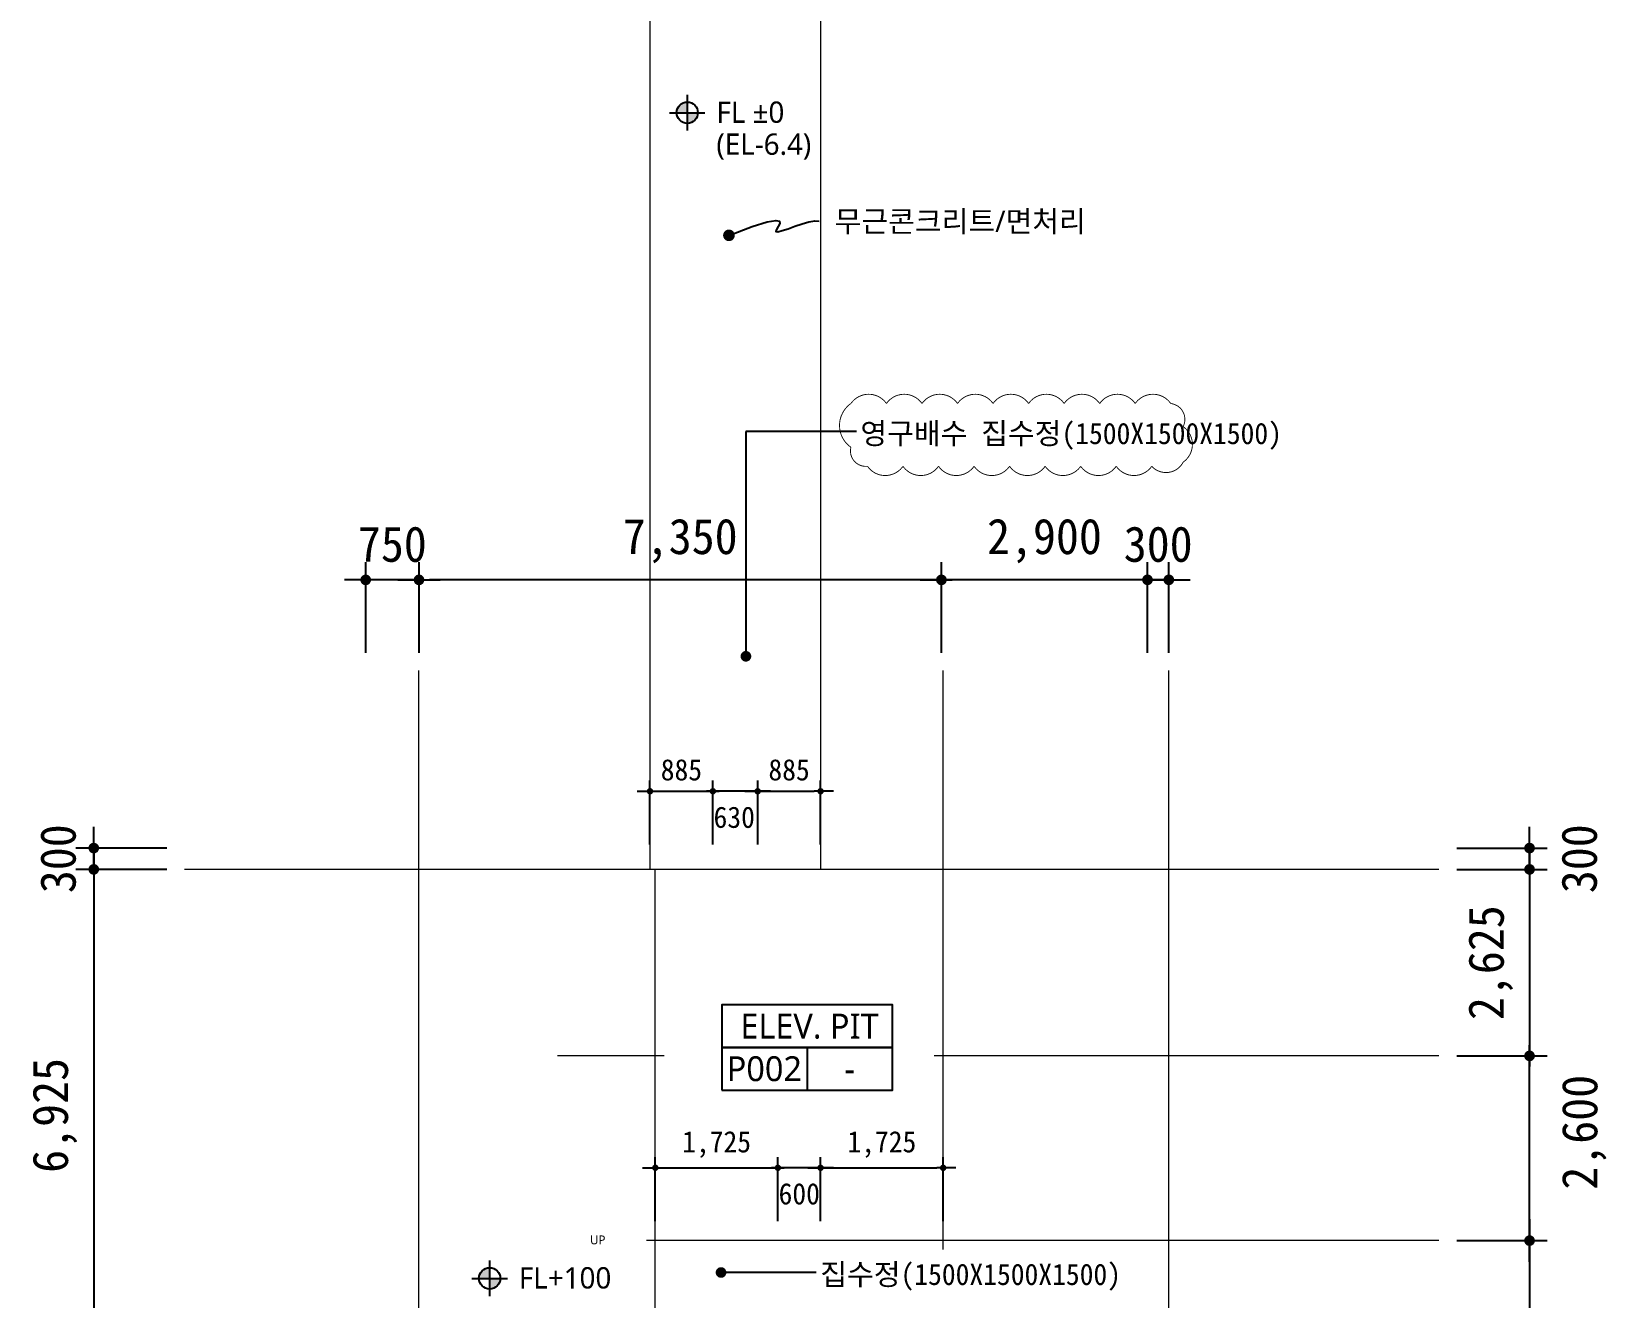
# Model space of a CAD drawing. Header units: inches. Extents: x 3675 to 732988, y -33059 to 70575.
# Drawn here: x 124211 to 146384, y 20962 to 38781 of the extents above; entities that cross this region are included whole.
import ezdxf
from ezdxf.enums import TextEntityAlignment as Align

# ---------------------------------------------------------------- set-up
doc = ezdxf.new("R2010")
doc.units = ezdxf.units.IN
doc.header["$MEASUREMENT"] = 0
doc.linetypes.add('CEN', pattern=[62, 60, -1, 0, -1])
doc.layers.get('0').update_dxf_attribs({"linetype": 'CONTINUOUS'})
for name, color, linetype, lineweight in [('A-AXIS-LINE', 1, 'CEN', 15), ('A-DIMS', 7, 'CONTINUOUS', 25), ('A-MKXS-LEAD', 7, 'CONTINUOUS', 25), ('A-MKXS-TEXT1', 3, 'CONTINUOUS', 25), ('A-MKXX-NAME', 3, 'CONTINUOUS', 25), ('A-MKXX-SYMB', 7, 'CONTINUOUS', 25), ('A-XXXX-SYMB', 7, 'CONTINUOUS', 25), ('A-XXXX-TXT2', 3, 'CONTINUOUS', 25), ('REV-202205', 20, 'CONTINUOUS', 25)]:
    doc.layers.add(name, color=color, linetype=linetype, lineweight=lineweight)
doc.styles.add('HY울릉도L', font='H2GTRE.TTF')
doc.styles.add('돋움체', font='')
doc.styles.add('맑은고딕', font='malgun.ttf')
doc.styles.get('돋움체').set_extended_font_data('DotumChe')
doc.dimstyles.new('CDIM', dxfattribs={"dimtxt": 2, "dimasz": 0.6, "dimexe": 1, "dimexo": 1, "dimgap": 1, "dimtad": 1, "dimdec": 0, "dimrnd": 0.5, "dimzin": 0, "dimdsep": 32, "dimlunit": 6, "dimtxsty": 'HY울릉도L', "dimblk1": '_CIDOT', "dimblk2": '_CIDOT', "dimsah": 1, "dimcen": 4.5, "dimclrd": 2, "dimclre": 2, "dimclrt": 7, "dimadec": 0, "dimazin": 0, "dimtfac": 1, "dimtdec": 0, "dimtix": 1, "dimtmove": 2, "dimatfit": 1, "dimldrblk": '_CIDOT', "dimfxl": 1, "dimtolj": 1, "dimtzin": 0, "dimlwd": -1, "dimarcsym": 0})

# ---------------------------------------------------------------- blocks, each defined once
blk = doc.blocks.new('_CIDOT')
at = {"color": 0, "linetype": 'ByBlock'}
blk.add_line((2, 0), (-1, 0), dxfattribs=at)
at = {"color": 0, "linetype": 'ByBlock', "const_width": 0.5}
blk.add_lwpolyline([(-0.25, 0, 1), (0.25, 0, 1)], format="xyb", close=True, dxfattribs=at)
blk = doc.blocks.new('*D124')
at = {"layer": 'A-DIMS', "lineweight": -2, "transparency": 16777216}
for p, q in [((144263, 24363), (145538, 24363)), ((144263, 21763), (145538, 21763))]:
    blk.add_line(p, q, dxfattribs=at)
at = {"layer": 'A-DIMS', "transparency": 16777216}
blk.add_line((145288, 21913), (145288, 24213), dxfattribs=at)
at = {"layer": 'A-DIMS', "transparency": 16777216, "xscale": 150, "yscale": 150, "zscale": 150}
for p, rotation in [((145288, 24363), 90), ((145288, 21763), 270)]:
    blk.add_blockref('_CIDOT', p, dxfattribs=dict(at, rotation=rotation))
at = {"layer": 'A-DIMS', "color": 3, "transparency": 16777216, "insert": (146056, 23288), "char_height": 500, "attachment_point": 5, "rotation": 90, "style": '돋움체'}
blk.add_mtext('\\A1;2,600', dxfattribs=at)
blk = doc.blocks.new('*D125')
at = {"layer": 'A-DIMS', "lineweight": -2, "transparency": 16777216}
for p, q in [((144263, 21763), (145538, 21763)), ((144263, 17963), (145538, 17963))]:
    blk.add_line(p, q, dxfattribs=at)
at = {"layer": 'A-DIMS', "transparency": 16777216}
blk.add_line((145288, 21613), (145288, 18113), dxfattribs=at)
at = {"layer": 'A-DIMS', "transparency": 16777216, "xscale": 150, "yscale": 150, "zscale": 150}
for p, rotation in [((145288, 21763), 90), ((145288, 17963), 270)]:
    blk.add_blockref('_CIDOT', p, dxfattribs=dict(at, rotation=rotation))
at = {"layer": 'A-DIMS', "color": 3, "transparency": 16777216, "insert": (144740, 19863), "char_height": 500, "attachment_point": 5, "rotation": 90, "style": '돋움체'}
blk.add_mtext('\\A1;3,800', dxfattribs=at)
blk = doc.blocks.new('*D126')
at = {"layer": 'A-DIMS', "lineweight": -2, "transparency": 16777216}
for p, q in [((144263, 26988), (145538, 26988)), ((144263, 24363), (145538, 24363))]:
    blk.add_line(p, q, dxfattribs=at)
at = {"layer": 'A-DIMS', "transparency": 16777216}
blk.add_line((145288, 26838), (145288, 24513), dxfattribs=at)
at = {"layer": 'A-DIMS', "transparency": 16777216, "xscale": 150, "yscale": 150, "zscale": 150}
for p, rotation in [((145288, 26988), 90), ((145288, 24363), 270)]:
    blk.add_blockref('_CIDOT', p, dxfattribs=dict(at, rotation=rotation))
at = {"layer": 'A-DIMS', "color": 3, "transparency": 16777216, "insert": (144740, 25675), "char_height": 500, "attachment_point": 5, "rotation": 90, "style": '돋움체'}
blk.add_mtext('\\A1;2,625', dxfattribs=at)
blk = doc.blocks.new('*D127')
at = {"layer": 'A-DIMS', "transparency": 16777216}
for p, q in [((145288, 27438), (145288, 27588)), ((145288, 26988), (145288, 27288)), ((145288, 26838), (145288, 26688))]:
    blk.add_line(p, q, dxfattribs=at)
at = {"layer": 'A-DIMS', "lineweight": -2, "transparency": 16777216}
for p, q in [((144263, 27288), (145538, 27288)), ((144263, 26988), (145538, 26988))]:
    blk.add_line(p, q, dxfattribs=at)
at = {"layer": 'A-DIMS', "transparency": 16777216, "xscale": 150, "yscale": 150, "zscale": 150}
for p, rotation in [((145288, 27288), 270), ((145288, 26988), 90)]:
    blk.add_blockref('_CIDOT', p, dxfattribs=dict(at, rotation=rotation))
at = {"layer": 'A-DIMS', "color": 3, "transparency": 16777216, "insert": (145989, 27138), "char_height": 500, "attachment_point": 5, "rotation": 90, "style": '돋움체'}
blk.add_mtext('\\A1;300', dxfattribs=at)
blk = doc.blocks.new('*D130')
at = {"layer": 'A-DIMS', "lineweight": -2, "transparency": 16777216}
for p, q in [((129663, 30038), (129663, 31313)), ((137013, 30038), (137013, 31313))]:
    blk.add_line(p, q, dxfattribs=at)
at = {"layer": 'A-DIMS', "transparency": 16777216}
blk.add_line((136863, 31063), (129813, 31063), dxfattribs=at)
at = {"layer": 'A-DIMS', "transparency": 16777216, "xscale": 150, "yscale": 150, "zscale": 150, "rotation": 180}
blk.add_blockref('_CIDOT', (129663, 31063), dxfattribs=at)
at = {"layer": 'A-DIMS', "transparency": 16777216, "xscale": 150, "yscale": 150, "zscale": 150}
blk.add_blockref('_CIDOT', (137013, 31063), dxfattribs=at)
at = {"layer": 'A-DIMS', "color": 3, "transparency": 16777216, "insert": (133338, 31611), "char_height": 500, "attachment_point": 5, "style": '돋움체'}
blk.add_mtext('\\A1;7,350', dxfattribs=at)
blk = doc.blocks.new('*D131')
at = {"layer": 'A-DIMS', "lineweight": -2, "transparency": 16777216}
for p, q in [((137013, 30038), (137013, 31313)), ((139913, 30038), (139913, 31313))]:
    blk.add_line(p, q, dxfattribs=at)
at = {"layer": 'A-DIMS', "transparency": 16777216}
blk.add_line((139763, 31063), (137163, 31063), dxfattribs=at)
at = {"layer": 'A-DIMS', "transparency": 16777216, "xscale": 150, "yscale": 150, "zscale": 150, "rotation": 180}
blk.add_blockref('_CIDOT', (137013, 31063), dxfattribs=at)
at = {"layer": 'A-DIMS', "transparency": 16777216, "xscale": 150, "yscale": 150, "zscale": 150}
blk.add_blockref('_CIDOT', (139913, 31063), dxfattribs=at)
at = {"layer": 'A-DIMS', "color": 3, "transparency": 16777216, "insert": (138463, 31611), "char_height": 500, "attachment_point": 5, "style": '돋움체'}
blk.add_mtext('\\A1;2,900', dxfattribs=at)
blk = doc.blocks.new('*D132')
at = {"layer": 'A-DIMS', "lineweight": -2, "transparency": 16777216}
for p, q in [((139913, 30038), (139913, 31313)), ((140213, 30038), (140213, 31313))]:
    blk.add_line(p, q, dxfattribs=at)
at = {"layer": 'A-DIMS', "transparency": 16777216}
for p, q in [((139763, 31063), (139613, 31063)), ((139913, 31063), (140213, 31063)), ((140363, 31063), (140513, 31063))]:
    blk.add_line(p, q, dxfattribs=at)
at = {"layer": 'A-DIMS', "transparency": 16777216, "xscale": 150, "yscale": 150, "zscale": 150}
blk.add_blockref('_CIDOT', (139913, 31063), dxfattribs=at)
at = {"layer": 'A-DIMS', "transparency": 16777216, "xscale": 150, "yscale": 150, "zscale": 150, "rotation": 180}
blk.add_blockref('_CIDOT', (140213, 31063), dxfattribs=at)
at = {"layer": 'A-DIMS', "color": 3, "transparency": 16777216, "insert": (140063, 31563), "char_height": 500, "attachment_point": 5, "style": '돋움체'}
blk.add_mtext('\\A1;300', dxfattribs=at)
blk = doc.blocks.new('*D133')
at = {"layer": 'A-DIMS', "lineweight": -2, "transparency": 16777216}
for p, q in [((128913, 30038), (128913, 31313)), ((129663, 30038), (129663, 31313))]:
    blk.add_line(p, q, dxfattribs=at)
at = {"layer": 'A-DIMS', "transparency": 16777216}
for p, q in [((128763, 31063), (128613, 31063)), ((129663, 31063), (128913, 31063)), ((129813, 31063), (129963, 31063))]:
    blk.add_line(p, q, dxfattribs=at)
at = {"layer": 'A-DIMS', "transparency": 16777216, "xscale": 150, "yscale": 150, "zscale": 150}
blk.add_blockref('_CIDOT', (128913, 31063), dxfattribs=at)
at = {"layer": 'A-DIMS', "transparency": 16777216, "xscale": 150, "yscale": 150, "zscale": 150, "rotation": 180}
blk.add_blockref('_CIDOT', (129663, 31063), dxfattribs=at)
at = {"layer": 'A-DIMS', "color": 3, "transparency": 16777216, "insert": (129288, 31563), "char_height": 500, "attachment_point": 5, "style": '돋움체'}
blk.add_mtext('\\A1;750', dxfattribs=at)
blk = doc.blocks.new('*D154')
at = {"layer": 'A-DIMS', "lineweight": -2, "transparency": 16777216}
for p, q in [((126113, 26988), (124837, 26988)), ((126113, 20063), (124837, 20063))]:
    blk.add_line(p, q, dxfattribs=at)
at = {"layer": 'A-DIMS', "transparency": 16777216}
blk.add_line((125087, 26838), (125087, 20213), dxfattribs=at)
at = {"layer": 'A-DIMS', "transparency": 16777216, "xscale": 150, "yscale": 150, "zscale": 150}
for p, rotation in [((125087, 26988), 90), ((125087, 20063), 270)]:
    blk.add_blockref('_CIDOT', p, dxfattribs=dict(at, rotation=rotation))
at = {"layer": 'A-DIMS', "color": 3, "transparency": 16777216, "insert": (124539, 23525), "char_height": 500, "attachment_point": 5, "rotation": 90, "style": '돋움체'}
blk.add_mtext('\\A1;6,925', dxfattribs=at)
blk = doc.blocks.new('*D157')
at = {"layer": 'A-DIMS', "transparency": 16777216}
for p, q in [((125087, 27438), (125087, 27588)), ((125087, 26988), (125087, 27288)), ((125087, 26838), (125087, 26688))]:
    blk.add_line(p, q, dxfattribs=at)
at = {"layer": 'A-DIMS', "lineweight": -2, "transparency": 16777216}
for p, q in [((126113, 27288), (124837, 27288)), ((126113, 26988), (124837, 26988))]:
    blk.add_line(p, q, dxfattribs=at)
at = {"layer": 'A-DIMS', "transparency": 16777216, "xscale": 150, "yscale": 150, "zscale": 150}
for p, rotation in [((125087, 27288), 270), ((125087, 26988), 90)]:
    blk.add_blockref('_CIDOT', p, dxfattribs=dict(at, rotation=rotation))
at = {"layer": 'A-DIMS', "color": 3, "transparency": 16777216, "insert": (124587, 27138), "char_height": 500, "attachment_point": 5, "rotation": 90, "style": '돋움체'}
blk.add_mtext('\\A1;300', dxfattribs=at)
blk = doc.blocks.new('*D588')
at = {"layer": 'A-DIMS', "lineweight": -2, "transparency": 16777216}
for p, q in [((133798, 27338), (133798, 28238)), ((134428, 27338), (134428, 28238))]:
    blk.add_line(p, q, dxfattribs=at)
at = {"layer": 'A-DIMS', "transparency": 16777216}
blk.add_line((134338, 28088), (133888, 28088), dxfattribs=at)
at = {"layer": 'A-DIMS', "transparency": 16777216, "xscale": 90, "yscale": 90, "zscale": 90, "rotation": 180}
blk.add_blockref('_CIDOT', (133798, 28088), dxfattribs=at)
at = {"layer": 'A-DIMS', "transparency": 16777216, "xscale": 90, "yscale": 90, "zscale": 90}
blk.add_blockref('_CIDOT', (134428, 28088), dxfattribs=at)
at = {"layer": 'A-DIMS', "color": 3, "transparency": 16777216, "insert": (134098, 27720), "char_height": 300, "attachment_point": 5, "style": '돋움체'}
blk.add_mtext('\\A1;630', dxfattribs=at)
blk = doc.blocks.new('*D589')
at = {"layer": 'A-DIMS', "lineweight": -2, "transparency": 16777216}
for p, q in [((134428, 27338), (134428, 28238)), ((135313, 27338), (135313, 28238))]:
    blk.add_line(p, q, dxfattribs=at)
at = {"layer": 'A-DIMS', "transparency": 16777216}
blk.add_line((134518, 28088), (135223, 28088), dxfattribs=at)
at = {"layer": 'A-DIMS', "transparency": 16777216, "xscale": 90, "yscale": 90, "zscale": 90, "rotation": 180}
blk.add_blockref('_CIDOT', (134428, 28088), dxfattribs=at)
at = {"layer": 'A-DIMS', "transparency": 16777216, "xscale": 90, "yscale": 90, "zscale": 90}
blk.add_blockref('_CIDOT', (135313, 28088), dxfattribs=at)
at = {"layer": 'A-DIMS', "color": 3, "transparency": 16777216, "insert": (134870, 28388), "char_height": 300, "attachment_point": 5, "style": '돋움체'}
blk.add_mtext('\\A1;885', dxfattribs=at)
blk = doc.blocks.new('*D590')
at = {"layer": 'A-DIMS', "lineweight": -2, "transparency": 16777216}
for p, q in [((132913, 27338), (132913, 28238)), ((133798, 27338), (133798, 28238))]:
    blk.add_line(p, q, dxfattribs=at)
at = {"layer": 'A-DIMS', "transparency": 16777216}
blk.add_line((133003, 28088), (133708, 28088), dxfattribs=at)
at = {"layer": 'A-DIMS', "transparency": 16777216, "xscale": 90, "yscale": 90, "zscale": 90, "rotation": 180}
blk.add_blockref('_CIDOT', (132913, 28088), dxfattribs=at)
at = {"layer": 'A-DIMS', "transparency": 16777216, "xscale": 90, "yscale": 90, "zscale": 90}
blk.add_blockref('_CIDOT', (133798, 28088), dxfattribs=at)
at = {"layer": 'A-DIMS', "color": 3, "transparency": 16777216, "insert": (133355, 28388), "char_height": 300, "attachment_point": 5, "style": '돋움체'}
blk.add_mtext('\\A1;885', dxfattribs=at)
blk = doc.blocks.new('*D591')
at = {"layer": 'A-DIMS', "lineweight": -2, "transparency": 16777216}
for p, q in [((134713, 22038), (134713, 22938)), ((135313, 22038), (135313, 22938))]:
    blk.add_line(p, q, dxfattribs=at)
at = {"layer": 'A-DIMS', "transparency": 16777216}
blk.add_line((135223, 22788), (134803, 22788), dxfattribs=at)
at = {"layer": 'A-DIMS', "transparency": 16777216, "xscale": 90, "yscale": 90, "zscale": 90, "rotation": 180}
blk.add_blockref('_CIDOT', (134713, 22788), dxfattribs=at)
at = {"layer": 'A-DIMS', "transparency": 16777216, "xscale": 90, "yscale": 90, "zscale": 90}
blk.add_blockref('_CIDOT', (135313, 22788), dxfattribs=at)
at = {"layer": 'A-DIMS', "color": 3, "transparency": 16777216, "insert": (135013, 22420), "char_height": 300, "attachment_point": 5, "style": '돋움체'}
blk.add_mtext('\\A1;600', dxfattribs=at)
blk = doc.blocks.new('*D592')
at = {"layer": 'A-DIMS', "lineweight": -2, "transparency": 16777216}
for p, q in [((135313, 22038), (135313, 22938)), ((137038, 22038), (137038, 22938))]:
    blk.add_line(p, q, dxfattribs=at)
at = {"layer": 'A-DIMS', "transparency": 16777216}
blk.add_line((135403, 22788), (136948, 22788), dxfattribs=at)
at = {"layer": 'A-DIMS', "transparency": 16777216, "xscale": 90, "yscale": 90, "zscale": 90, "rotation": 180}
blk.add_blockref('_CIDOT', (135313, 22788), dxfattribs=at)
at = {"layer": 'A-DIMS', "transparency": 16777216, "xscale": 90, "yscale": 90, "zscale": 90}
blk.add_blockref('_CIDOT', (137038, 22788), dxfattribs=at)
at = {"layer": 'A-DIMS', "color": 3, "transparency": 16777216, "insert": (136175, 23116), "char_height": 300, "attachment_point": 5, "style": '돋움체'}
blk.add_mtext('\\A1;1,725', dxfattribs=at)
blk = doc.blocks.new('*D593')
at = {"layer": 'A-DIMS', "lineweight": -2, "transparency": 16777216}
for p, q in [((132988, 22038), (132988, 22938)), ((134713, 22038), (134713, 22938))]:
    blk.add_line(p, q, dxfattribs=at)
at = {"layer": 'A-DIMS', "transparency": 16777216}
blk.add_line((133078, 22788), (134623, 22788), dxfattribs=at)
at = {"layer": 'A-DIMS', "transparency": 16777216, "xscale": 90, "yscale": 90, "zscale": 90, "rotation": 180}
blk.add_blockref('_CIDOT', (132988, 22788), dxfattribs=at)
at = {"layer": 'A-DIMS', "transparency": 16777216, "xscale": 90, "yscale": 90, "zscale": 90}
blk.add_blockref('_CIDOT', (134713, 22788), dxfattribs=at)
at = {"layer": 'A-DIMS', "color": 3, "transparency": 16777216, "insert": (133850, 23116), "char_height": 300, "attachment_point": 5, "style": '돋움체'}
blk.add_mtext('\\A1;1,725', dxfattribs=at)

msp = doc.modelspace()

# ---------------------------------------------------------------- hatches: boundary and pattern name
at = {"layer": 'A-XXXX-SYMB'}
h = msp.add_hatch(color=256, dxfattribs=at)
h.paths.add_polyline_path([(133436.7, 37788.7, 0.4142136), (133286.7, 37638.7), (133436.7, 37638.7)])
h.paths.add_polyline_path([(133586.7, 37638.7), (133436.7, 37638.7), (133436.7, 37488.7, 0.4142136)])
h = msp.add_hatch(color=256, dxfattribs=at)
h.paths.add_polyline_path([(130657, 21381.9, 0.4142136), (130507, 21231.9), (130657, 21231.9)])
h.paths.add_polyline_path([(130807, 21231.9), (130657, 21231.9), (130657, 21081.9, 0.4142136)])

# ---------------------------------------------------------------- linework, layer by layer
for p, q in [((135817.1, 33150), (134262.5, 33150)), ((134262.5, 33150), (134262.5, 29987.4)), ((135252.7, 21314.3), (133912.5, 21314.3))]:
    msp.add_line(p, q)
at = {"layer": 'A-AXIS-LINE'}
for p, q in [((132912.5, 50137.5), (132912.5, 26987.5)), ((135312.5, 50137.5), (135312.5, 26987.5)), ((129662.6, 11887.5), (129662.6, 29787.5)), ((137037.5, 21637.5), (137037.5, 29787.5)), ((140212.5, 11887.5), (140212.5, 29787.5)), ((144012.5, 26987.5), (126362.5, 26987.5)), ((132987.5, 17187.5), (132987.5, 26987.5)), ((133112.5, 24362.5), (131612.5, 24362.5)), ((144012.5, 24362.5), (136912.5, 24362.5)), ((144012.5, 21762.5), (132862.5, 21762.5))]:
    msp.add_line(p, q, dxfattribs=at)
at = {"layer": 'A-MKXS-LEAD'}
for points, const_width in [([(133982.2, 35916.4, 1), (134065.2, 35908.1, 1)], 80), ([(134262.5, 29949.9, -1), (134262.5, 30024.9, -1)], 75), ([(133875, 21314.3, -1), (133950, 21314.3, -1)], 75)]:
    msp.add_lwpolyline(points, format="xyb", close=True, dxfattribs=dict(at, const_width=const_width))
msp.add_lwpolyline([(134023.7, 35912.3), (134349.5, 36035.1), (134561.9, 36101.4), (134682.7, 36122.9), (134734, 36111.3), (134737.8, 36078.3), (134716.2, 36035.6), (134691.1, 35995), (134684.6, 35968.1), (134713.4, 35963.7), (134773.8, 35978.3), (134856.7, 36005.7), (134953, 36039.4), (135053.7, 36073), (135149.7, 36100.2), (135232.1, 36114.6), (135291.6, 36109.8)], dxfattribs=at)
at = {"layer": 'A-MKXX-SYMB'}
msp.add_line((135125.4, 24482.6), (135125.4, 23882.6), dxfattribs=at)
for points in [[(133925.4, 24482.6), (136325.4, 24482.6), (136325.4, 25082.6), (133925.4, 25082.6)], [(133925.4, 23882.6), (136325.4, 23882.6), (136325.4, 24482.6), (133925.4, 24482.6)]]:
    msp.add_lwpolyline(points, close=True, dxfattribs=at)
at = {"layer": 'A-XXXX-SYMB'}
for p, q in [((133436.7, 37888.7), (133436.7, 37388.7)), ((133186.7, 37638.7), (133686.7, 37638.7)), ((130657, 21481.9), (130657, 20981.9)), ((130407, 21231.9), (130907, 21231.9))]:
    msp.add_line(p, q, dxfattribs=at)
for centre in [(133436.7, 37638.7), (130657, 21231.9)]:
    msp.add_circle(centre, 150, dxfattribs=at)
at = {"layer": 'REV-202205', "const_width": 12.5}
msp.add_lwpolyline([(135739.8, 33545.4, -0.5205671), (136239.8, 33545.4, -0.5205671), (136739.8, 33545.4, -0.5205671), (137239.8, 33545.4, -0.5205671), (137739.8, 33545.4, -0.5205671), (138239.8, 33545.4, -0.5205671), (138739.8, 33545.4, -0.5205671), (139239.8, 33545.4, -0.5205671), (139739.8, 33545.4, -0.5205671), (140239.8, 33545.4, -0.5205671), (140414.3, 33219.9, -0.5205671), (140414.3, 32719.9, -0.5205671), (139972.5, 32661.8, -0.5205671), (139472.5, 32661.8, -0.5205671), (138972.5, 32661.8, -0.5205671), (138472.5, 32661.8, -0.5205671), (137972.5, 32661.8, -0.5205671), (137472.5, 32661.8, -0.5205671), (136972.5, 32661.8, -0.5205671), (136472.5, 32661.8, -0.5205671), (135972.5, 32661.8, -0.5205671), (135739.8, 32929.1, -0.5205671)], format="xyb", close=True, dxfattribs=at)

# ---------------------------------------------------------------- texts
at = {"layer": 'A-MKXS-TEXT1'}
for s, style, p in [('무근콘크리트/면처리', '맑은고딕', (135511, 36109.8)), ('영구배수 집수정(1500X1500X1500)', '돋움체', (135872.9, 33123.8)), ('집수정(1500X1500X1500)', '돋움체', (135308.5, 21288.1))]:
    msp.add_text(s, height=300, dxfattribs=dict(at, style=style)).set_placement(p, align=Align.MIDDLE_LEFT)
at = {"layer": 'A-MKXS-TEXT1', "style": '맑은고딕'}
msp.add_text('UP', height=125, dxfattribs=at).set_placement((132177.7, 21773.2, 0), align=Align.MIDDLE_CENTER)
at = {"layer": 'A-MKXX-NAME', "style": '맑은고딕'}
for s, p in [('ELEV. PIT', (135156.6, 24782.6)), ('P002', (134521.6, 24182.6)), ('-', (135721.6, 24182.6))]:
    msp.add_text(s, height=350, dxfattribs=at).set_placement(p, align=Align.MIDDLE_CENTER)
at = {"layer": 'A-XXXX-TXT2', "style": '맑은고딕'}
for s, p in [('FL %%P0', (133847.2, 37645.7)), ('(EL-6.4)', (133847.2, 37195.7)), ('FL+100', (131067.4, 21238.8))]:
    msp.add_text(s, height=300, dxfattribs=at).set_placement(p, align=Align.MIDDLE_LEFT)

# ---------------------------------------------------------------- dimensions: what is measured, and where the dimension line sits
at = {"layer": 'A-DIMS'}
for base, p1, p2, angle, picture, middle in [((129662.6, 31062.9), (137012.6, 29787.5), (129662.6, 29787.5), 180, '*D130', (133337.6, 31610.5)), ((137012.6, 31062.9), (139912.5, 29787.5), (137012.6, 29787.5), 180, '*D131', (138462.5, 31610.5)), ((128912.5, 31062.9), (129662.6, 29787.5), (128912.5, 29787.5), 180, '*D133', (129287.5, 31563.3)), ((125087.1, 27287.5), (126362.5, 26987.5), (126362.5, 27287.5), 90, '*D157', (124586.7, 27137.5)), ((125087.1, 20062.5), (126362.5, 26987.5), (126362.5, 20062.5), 270, '*D154', (124539.5, 23525)), ((145287.9, 24362.5), (144012.5, 26987.5), (144012.5, 24362.5), 270, '*D126', (144740.3, 25675)), ((145287.9, 17962.5), (144012.5, 21762.5), (144012.5, 17962.5), 270, '*D125', (144740.3, 19862.5))]:
    dim = msp.add_linear_dim(base=base, p1=p1, p2=p2, angle=angle, dimstyle='CDIM', override={"dimscale": 250, "dimtxsty": '돋움체', "dimclrd": 256, "dimclre": 256, "dimclrt": 3}, dxfattribs=at)
    dim.commit()
    dim.dimension.update_dxf_attribs({"geometry": picture, "text_midpoint": middle})
for base, p1, p2, override, picture, middle in [((140212.5, 31062.9), (139912.5, 29787.5), (140212.5, 29787.5), {"dimscale": 250, "dimtxsty": '돋움체', "dimclrd": 256, "dimclre": 256, "dimclrt": 3}, '*D132', (140062.5, 31563.3)), ((133797.5, 28087.5), (132912.5, 27187.5), (133797.5, 27187.5), {"dimscale": 150, "dimtxsty": '돋움체', "dimclrd": 256, "dimclre": 256, "dimclrt": 3}, '*D590', (133355, 28387.7)), ((135312.5, 28087.5), (134427.5, 27187.5), (135312.5, 27187.5), {"dimscale": 150, "dimtxsty": '돋움체', "dimclrd": 256, "dimclre": 256, "dimclrt": 3}, '*D589', (134870, 28387.7)), ((134712.5, 22787.5), (132987.5, 21887.5), (134712.5, 21887.5), {"dimscale": 150, "dimtxsty": '돋움체', "dimclrd": 256, "dimclre": 256, "dimclrt": 3}, '*D593', (133850, 23116.1)), ((137037.5, 22787.5), (135312.5, 21887.5), (137037.5, 21887.5), {"dimscale": 150, "dimtxsty": '돋움체', "dimclrd": 256, "dimclre": 256, "dimclrt": 3}, '*D592', (136175, 23116.1))]:
    dim = msp.add_linear_dim(base=base, p1=p1, p2=p2, dimstyle='CDIM', override=override, dxfattribs=at)
    dim.commit()
    dim.dimension.update_dxf_attribs({"geometry": picture, "text_midpoint": middle})
for base, p1, p2, angle, override, picture, middle in [((133797.5, 28087.5), (134427.5, 27187.5), (133797.5, 27187.5), 180, {"dimscale": 150, "dimtxsty": '돋움체', "dimclrd": 256, "dimclre": 256, "dimclrt": 3}, '*D588', (134097.5, 27720)), ((145287.9, 27287.5), (144012.5, 26987.5), (144012.5, 27287.5), 90, {"dimscale": 250, "dimtxsty": '돋움체', "dimclrd": 256, "dimclre": 256, "dimclrt": 3}, '*D127', (145989.1, 27137.5)), ((145287.9, 24362.5), (144012.5, 21762.5), (144012.5, 24362.5), 90, {"dimscale": 250, "dimtxsty": '돋움체', "dimclrd": 256, "dimclre": 256, "dimclrt": 3}, '*D124', (146056.2, 23287.5)), ((134712.5, 22787.5), (135312.5, 21887.5), (134712.5, 21887.5), 180, {"dimscale": 150, "dimtxsty": '돋움체', "dimclrd": 256, "dimclre": 256, "dimclrt": 3}, '*D591', (135012.5, 22420))]:
    dim = msp.add_linear_dim(base=base, p1=p1, p2=p2, angle=angle, dimstyle='CDIM', override=override, dxfattribs=at)
    dim.commit()
    dim.dimension.update_dxf_attribs({"geometry": picture, "text_midpoint": middle, "dimtype": 160})

doc.saveas('drawing.dxf')
